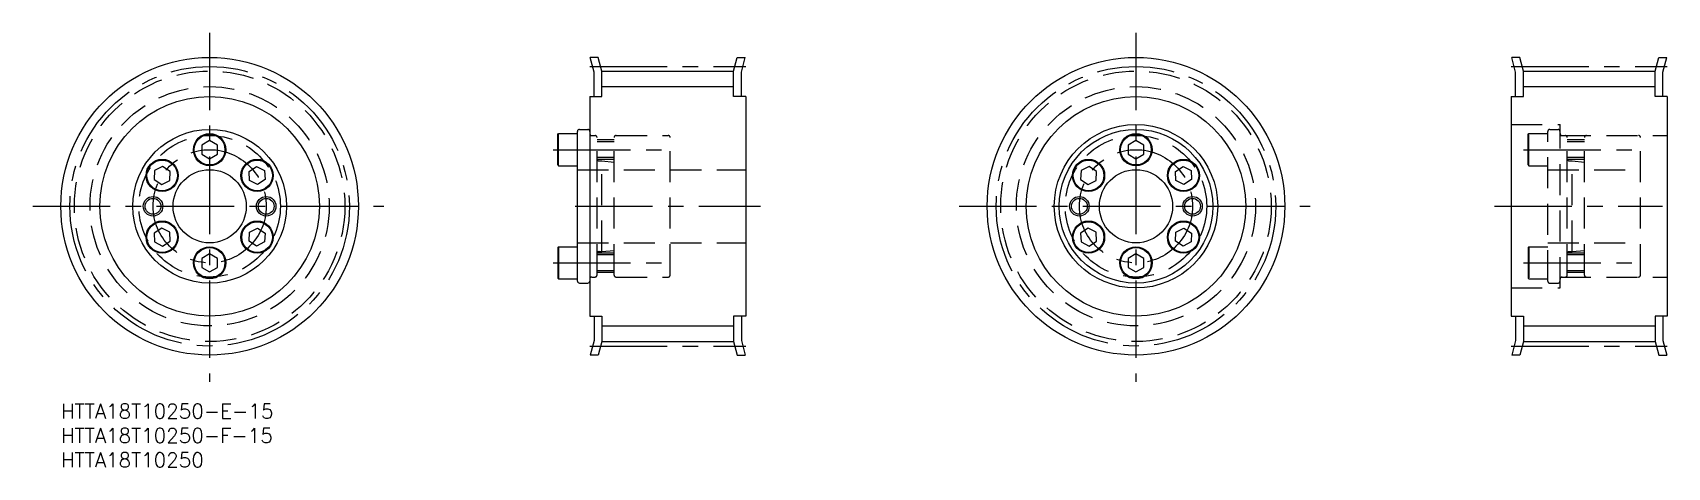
# Model space of a CAD drawing. Extents: x -6 to 329, y -13 to 76.
import ezdxf

# ---------------------------------------------------------------- set-up
doc = ezdxf.new("R2010")
doc.units = 0
doc.header["$LTSCALE"] = 0.5
doc.linetypes.add('CENTER', pattern=[50.8, 31.75, -6.35, 6.35, -6.35])
doc.linetypes.add('DASHED', pattern=[19.05, 12.7, -6.35])
for name, color, linetype in [('MSM_CENTER', 1, 'CENTER'), ('MSM_CONTINUOUS', 7, 'CONTINUOUS'), ('MSM_DASHED', 4, 'DASHED'), ('MSM_NARROW', 5, 'CONTINUOUS'), ('MSM_PART_NUMBER', 7, 'CONTINUOUS')]:
    doc.layers.add(name, color=color, linetype=linetype)
doc.styles.get("Standard").update_dxf_attribs({"font": 'txt.shx', "height": 3, "bigfont": 'bigfont.shx'})

# ---------------------------------------------------------------- blocks, each defined once
blk = doc.blocks.new('*U2')
at = {"layer": 'MSM_PART_NUMBER'}
blk.add_text('HTTA18T10250-E-15', height=3, dxfattribs=at).set_placement((0, -3))
blk = doc.blocks.new('*U3')
at = {"layer": 'MSM_PART_NUMBER'}
blk.add_text('HTTA18T10250-F-15', height=3, dxfattribs=at).set_placement((0, -8))
blk = doc.blocks.new('*U4')
at = {"layer": 'MSM_PART_NUMBER'}
blk.add_text('HTTA18T10250', height=3, dxfattribs=at).set_placement((0, -13))

msp = doc.modelspace()

# ---------------------------------------------------------------- linework, layer by layer
at = {"layer": 'MSM_CENTER'}
for p, q in [((30.5, 76.08), (30.5, 4.53)), ((220.39, 76.08), (220.39, 4.53)), ((108.41, 69.15), (140.41, 69.15)), ((297.31, 69.15), (329.31, 69.15)), ((100.91, 52.1), (125.91, 52.1)), ((299.81, 52.1), (324.81, 52.1)), ((-5.77, 40.5), (66.18, 40.5)), ((105.41, 40.5), (143.41, 40.5)), ((184.12, 40.5), (256.08, 40.5)), ((293.85, 40.5), (328.31, 40.5)), ((100.91, 28.9), (125.91, 28.9)), ((299.81, 28.9), (324.81, 28.9)), ((108.41, 11.85), (140.41, 11.85)), ((297.31, 11.85), (329.31, 11.85))]:
    msp.add_line(p, q, dxfattribs=at)
for centre, radius in [((30.5, 40.5), 28.65), ((220.39, 40.5), 28.65), ((30.5, 40.5), 11.6), ((220.39, 40.5), 11.6)]:
    msp.add_circle(centre, radius, dxfattribs=at)
at = {"layer": 'MSM_CONTINUOUS'}
for p, q in [((109.31, 68.01), (108.51, 71)), ((110.17, 71), (108.51, 71)), ((110.91, 68.22), (110.17, 71)), ((137.91, 68.22), (138.65, 71)), ((138.65, 71), (140.31, 71)), ((139.51, 68.01), (140.31, 71)), ((298.21, 68.01), (297.41, 71)), ((299.06, 71), (297.41, 71)), ((299.81, 68.22), (299.06, 71)), ((326.81, 68.22), (327.55, 71)), ((327.55, 71), (329.21, 71)), ((328.41, 68.01), (329.21, 71)), ((109.31, 63), (109.31, 68.01)), ((110.91, 63), (110.91, 68.22)), ((110.91, 68.22), (137.91, 68.22)), ((137.91, 63), (137.91, 68.22)), ((139.51, 63), (139.51, 68.01)), ((298.21, 63), (298.21, 68.01)), ((299.81, 63), (299.81, 68.22)), ((299.81, 68.22), (326.81, 68.22)), ((326.81, 63), (326.81, 68.22)), ((328.41, 63), (328.41, 68.01)), ((108.41, 63), (108.41, 18)), ((108.41, 63), (110.91, 63)), ((140.41, 63), (137.91, 63)), ((140.41, 63), (140.41, 18)), ((297.31, 63), (297.31, 18)), ((297.31, 63), (299.81, 63)), ((329.31, 63), (326.81, 63)), ((329.31, 63), (329.31, 18)), ((30.5, 53.95), (28.9, 53.02)), ((32.1, 53.02), (30.5, 53.95)), ((101.91, 55.24), (102, 55.4)), ((101.91, 48.96), (101.91, 55.24)), ((102, 48.8), (102, 55.4)), ((102, 55.4), (105.91, 55.4)), ((105.91, 25.15), (105.91, 55.85)), ((106.31, 56.25), (108.01, 56.25)), ((220.39, 53.95), (218.79, 53.02)), ((221.99, 53.02), (220.39, 53.95)), ((28.9, 53.02), (28.9, 51.18)), ((28.9, 51.18), (30.5, 50.25)), ((30.5, 50.25), (32.1, 51.18)), ((31.3, 53.49), (31.3, 53.49)), ((31.7, 53.25), (31.7, 53.25)), ((32.1, 51.18), (32.1, 53.02)), ((218.79, 53.02), (218.79, 51.18)), ((218.79, 51.18), (220.39, 50.25)), ((220.39, 50.25), (221.99, 51.18)), ((221.19, 53.49), (221.19, 53.49)), ((221.59, 53.25), (221.59, 53.25)), ((221.99, 51.18), (221.99, 53.02)), ((19.22, 47.82), (19.13, 45.98)), ((20.87, 48.66), (19.22, 47.82)), ((22.42, 47.66), (20.87, 48.66)), ((22.32, 45.81), (22.42, 47.66)), ((38.58, 47.66), (40.13, 48.66)), ((38.68, 45.81), (38.58, 47.66)), ((40.13, 48.66), (41.78, 47.82)), ((41.78, 47.82), (41.87, 45.98)), ((101.91, 48.96), (102, 48.8)), ((102, 48.8), (105.91, 48.8)), ((209.12, 47.82), (209.02, 45.98)), ((210.76, 48.66), (209.12, 47.82)), ((212.31, 47.66), (210.76, 48.66)), ((212.22, 45.81), (212.31, 47.66)), ((228.48, 47.66), (230.03, 48.66)), ((228.57, 45.81), (228.48, 47.66)), ((230.03, 48.66), (231.67, 47.82)), ((231.67, 47.82), (231.77, 45.98)), ((19.13, 45.98), (20.67, 44.97)), ((20.67, 44.97), (22.32, 45.81)), ((40.33, 44.97), (38.68, 45.81)), ((41.87, 45.98), (40.33, 44.97)), ((209.02, 45.98), (210.57, 44.97)), ((210.57, 44.97), (212.22, 45.81)), ((230.22, 44.97), (228.57, 45.81)), ((231.77, 45.98), (230.22, 44.97)), ((20.67, 36.03), (19.13, 35.02)), ((19.13, 35.02), (19.22, 33.18)), ((22.32, 35.19), (20.67, 36.03)), ((22.42, 33.34), (22.32, 35.19)), ((38.58, 33.34), (38.68, 35.19)), ((38.68, 35.19), (40.33, 36.03)), ((40.33, 36.03), (41.87, 35.02)), ((41.87, 35.02), (41.78, 33.18)), ((210.57, 36.03), (209.02, 35.02)), ((209.02, 35.02), (209.12, 33.18)), ((212.22, 35.19), (210.57, 36.03)), ((212.31, 33.34), (212.22, 35.19)), ((228.48, 33.34), (228.57, 35.19)), ((228.57, 35.19), (230.22, 36.03)), ((230.22, 36.03), (231.77, 35.02)), ((231.77, 35.02), (231.67, 33.18)), ((19.22, 33.18), (20.87, 32.34)), ((20.87, 32.34), (22.42, 33.34)), ((30.5, 30.75), (28.9, 29.82)), ((32.1, 29.82), (30.5, 30.75)), ((40.13, 32.34), (38.58, 33.34)), ((41.78, 33.18), (40.13, 32.34)), ((101.91, 32.04), (102, 32.2)), ((101.91, 32.04), (101.91, 25.76)), ((102, 32.2), (105.91, 32.2)), ((102, 32.2), (102, 25.6)), ((209.12, 33.18), (210.76, 32.34)), ((210.76, 32.34), (212.31, 33.34)), ((220.39, 30.75), (218.79, 29.82)), ((221.99, 29.82), (220.39, 30.75)), ((230.03, 32.34), (228.48, 33.34)), ((231.67, 33.18), (230.03, 32.34)), ((28.9, 29.82), (28.9, 27.98)), ((28.9, 27.98), (30.5, 27.05)), ((30.5, 27.05), (32.1, 27.98)), ((32.1, 27.98), (32.1, 29.82)), ((218.79, 29.82), (218.79, 27.98)), ((218.79, 27.98), (220.39, 27.05)), ((220.39, 27.05), (221.99, 27.98)), ((221.99, 27.98), (221.99, 29.82)), ((101.91, 25.76), (102, 25.6)), ((102, 25.6), (105.91, 25.6)), ((106.31, 24.75), (108.01, 24.75)), ((108.41, 18), (110.91, 18)), ((109.31, 18), (109.31, 12.99)), ((110.91, 18), (110.91, 12.77)), ((137.91, 18), (137.91, 12.77)), ((140.41, 18), (137.91, 18)), ((139.51, 18), (139.51, 12.99)), ((297.31, 18), (299.81, 18)), ((298.21, 18), (298.21, 12.99)), ((299.81, 18), (299.81, 12.77)), ((326.81, 18), (326.81, 12.77)), ((329.31, 18), (326.81, 18)), ((328.41, 18), (328.41, 12.99)), ((109.31, 12.99), (108.51, 10)), ((110.91, 12.77), (110.17, 10)), ((110.91, 12.77), (137.91, 12.77)), ((137.91, 12.77), (138.65, 10)), ((139.51, 12.99), (140.31, 10)), ((298.21, 12.99), (297.41, 10)), ((299.81, 12.77), (299.06, 10)), ((299.81, 12.77), (326.81, 12.77)), ((326.81, 12.77), (327.55, 10)), ((328.41, 12.99), (329.21, 10)), ((110.17, 10), (108.51, 10)), ((138.65, 10), (140.31, 10)), ((299.06, 10), (297.41, 10)), ((327.55, 10), (329.21, 10))]:
    msp.add_line(p, q, dxfattribs=at)
for centre, radius in [((30.5, 40.5), 30.5), ((220.39, 40.5), 30.5), ((30.5, 40.5), 22.5), ((220.39, 40.5), 22.5), ((220.39, 40.5), 16.75), ((30.5, 40.5), 15.75), ((30.5, 52.1), 3.3), ((30.5, 52.1), 3.14), ((220.39, 40.5), 15.75), ((220.39, 52.1), 3.3), ((220.39, 52.1), 3.14), ((20.77, 46.82), 3.3), ((20.77, 46.82), 3.14), ((30.5, 40.5), 7.5), ((40.23, 46.82), 3.3), ((40.23, 46.82), 3.14), ((210.67, 46.82), 3.3), ((210.67, 46.82), 3.14), ((220.39, 40.5), 7.5), ((230.12, 46.82), 3.3), ((230.12, 46.82), 3.14), ((18.9, 40.5), 1.62), ((42.1, 40.5), 1.62), ((208.79, 40.5), 1.62), ((231.99, 40.5), 1.62), ((20.77, 34.18), 3.3), ((20.77, 34.18), 3.14), ((40.23, 34.18), 3.3), ((40.23, 34.18), 3.14), ((210.67, 34.18), 3.3), ((210.67, 34.18), 3.14), ((230.12, 34.18), 3.3), ((230.12, 34.18), 3.14), ((30.5, 28.9), 3.3), ((30.5, 28.9), 3.14), ((220.39, 28.9), 3.3), ((220.39, 28.9), 3.14)]:
    msp.add_circle(centre, radius, dxfattribs=at)
for centre, start, end in [((106.31, 55.85), 90, 180), ((108.01, 55.85), 0, 90), ((106.31, 25.15), 180, 270), ((108.01, 25.15), 270, 0)]:
    msp.add_arc(centre, 0.4, start, end, dxfattribs=at)
at = {"layer": 'MSM_DASHED'}
for p, q in [((297.31, 57.25), (307.31, 57.25)), ((307.31, 23.75), (307.31, 57.25)), ((108.82, 55), (109.51, 55)), ((109.91, 26.4), (109.91, 54.6)), ((113.41, 54.1), (109.91, 54.1)), ((113.41, 53.72), (109.91, 53.72)), ((113.41, 26.4), (113.41, 54.6)), ((113.81, 55), (124.51, 55)), ((124.91, 26.4), (124.91, 54.6)), ((300.81, 55.24), (300.9, 55.4)), ((300.81, 48.96), (300.81, 55.24)), ((300.9, 48.8), (300.9, 55.4)), ((300.9, 55.4), (304.81, 55.4)), ((304.81, 25.15), (304.81, 55.85)), ((305.21, 56.25), (306.91, 56.25)), ((307.31, 55), (329.31, 55)), ((307.72, 55), (308.41, 55)), ((308.81, 26.4), (308.81, 54.6)), ((312.31, 54.1), (308.81, 54.1)), ((312.31, 53.72), (308.81, 53.72)), ((312.31, 26.4), (312.31, 54.6)), ((323.81, 26.4), (323.81, 54.6)), ((113.41, 50.48), (109.91, 50.48)), ((312.31, 50.48), (308.81, 50.48)), ((105.91, 48), (140.41, 48)), ((113.41, 50.1), (109.93, 50.1)), ((110.32, 49.8), (110.91, 49.8)), ((110.91, 49.8), (113.41, 49.55)), ((110.91, 31.2), (110.91, 49.8)), ((300.81, 48.96), (300.9, 48.8)), ((300.9, 48.8), (304.81, 48.8)), ((304.81, 48), (323.81, 48)), ((312.31, 50.1), (308.82, 50.1)), ((309.22, 49.8), (309.8, 49.8)), ((309.8, 31.2), (309.8, 49.8)), ((309.8, 49.8), (312.31, 49.55)), ((105.91, 33), (140.41, 33)), ((113.41, 30.52), (109.91, 30.52)), ((113.41, 30.9), (109.93, 30.9)), ((110.32, 31.2), (110.91, 31.2)), ((110.91, 31.2), (113.41, 31.45)), ((300.81, 32.04), (300.9, 32.2)), ((300.81, 32.04), (300.81, 25.76)), ((300.9, 32.2), (304.81, 32.2)), ((300.9, 32.2), (300.9, 25.6)), ((304.81, 33), (323.81, 33)), ((312.31, 30.52), (308.81, 30.52)), ((312.31, 30.9), (308.82, 30.9)), ((309.22, 31.2), (309.8, 31.2)), ((309.8, 31.2), (312.31, 31.45)), ((113.41, 27.28), (109.91, 27.28)), ((113.41, 26.9), (109.91, 26.9)), ((312.31, 27.28), (308.81, 27.28)), ((312.31, 26.9), (308.81, 26.9)), ((108.82, 26), (109.51, 26)), ((113.81, 26), (124.51, 26)), ((297.31, 23.75), (307.31, 23.75)), ((300.81, 25.76), (300.9, 25.6)), ((300.9, 25.6), (304.81, 25.6)), ((305.21, 24.75), (306.91, 24.75)), ((307.31, 26), (329.31, 26)), ((307.72, 26), (308.41, 26))]:
    msp.add_line(p, q, dxfattribs=at)
for centre, radius in [((30.5, 40.5), 27.72), ((220.39, 40.5), 27.72), ((30.5, 40.5), 24.52), ((220.39, 40.5), 24.52), ((30.5, 40.5), 14.5), ((220.39, 40.5), 14.5)]:
    msp.add_circle(centre, radius, dxfattribs=at)
for centre, radius, start, end in [((108.82, 55.41), 0.41, 180, 270), ((109.51, 54.6), 0.4, 0, 90), ((113.81, 54.6), 0.4, 90, 180), ((124.51, 54.6), 0.4, 0, 90), ((305.21, 55.85), 0.4, 90, 180), ((306.91, 55.85), 0.4, 0, 90), ((307.72, 55.41), 0.41, 180, 270), ((308.41, 54.6), 0.4, 0, 90), ((312.71, 54.6), 0.4, 90, 180), ((323.41, 54.6), 0.4, 0, 90), ((110.32, 50.21), 0.41, 180, 270), ((309.22, 50.21), 0.41, 180, 270), ((110.32, 30.79), 0.41, 90, 180), ((309.22, 30.79), 0.41, 90, 180), ((108.82, 25.59), 0.41, 90, 180), ((109.51, 26.4), 0.4, 270, 0), ((113.81, 26.4), 0.4, 180, 270), ((124.51, 26.4), 0.4, 270, 0), ((305.21, 25.15), 0.4, 180, 270), ((306.91, 25.15), 0.4, 270, 0), ((307.72, 25.59), 0.41, 90, 180), ((308.41, 26.4), 0.4, 270, 0), ((312.71, 26.4), 0.4, 180, 270), ((323.41, 26.4), 0.4, 270, 0)]:
    msp.add_arc(centre, radius, start, end, dxfattribs=at)
at = {"layer": 'MSM_NARROW'}
for p, q in [((110.91, 65.02), (137.91, 65.02)), ((299.81, 65.02), (326.81, 65.02)), ((110.91, 15.97), (137.91, 15.97)), ((299.81, 15.97), (326.81, 15.97))]:
    msp.add_line(p, q, dxfattribs=at)
for centre in [(18.9, 40.5), (42.1, 40.5), (208.79, 40.5), (231.99, 40.5)]:
    msp.add_circle(centre, 2, dxfattribs=at)

# ---------------------------------------------------------------- block references
at = {"layer": 'MSM_CONTINUOUS'}
for name in ['*U2', '*U3', '*U4']:
    msp.add_blockref(name, (0, 0), dxfattribs=at)

doc.saveas('drawing.dxf')
